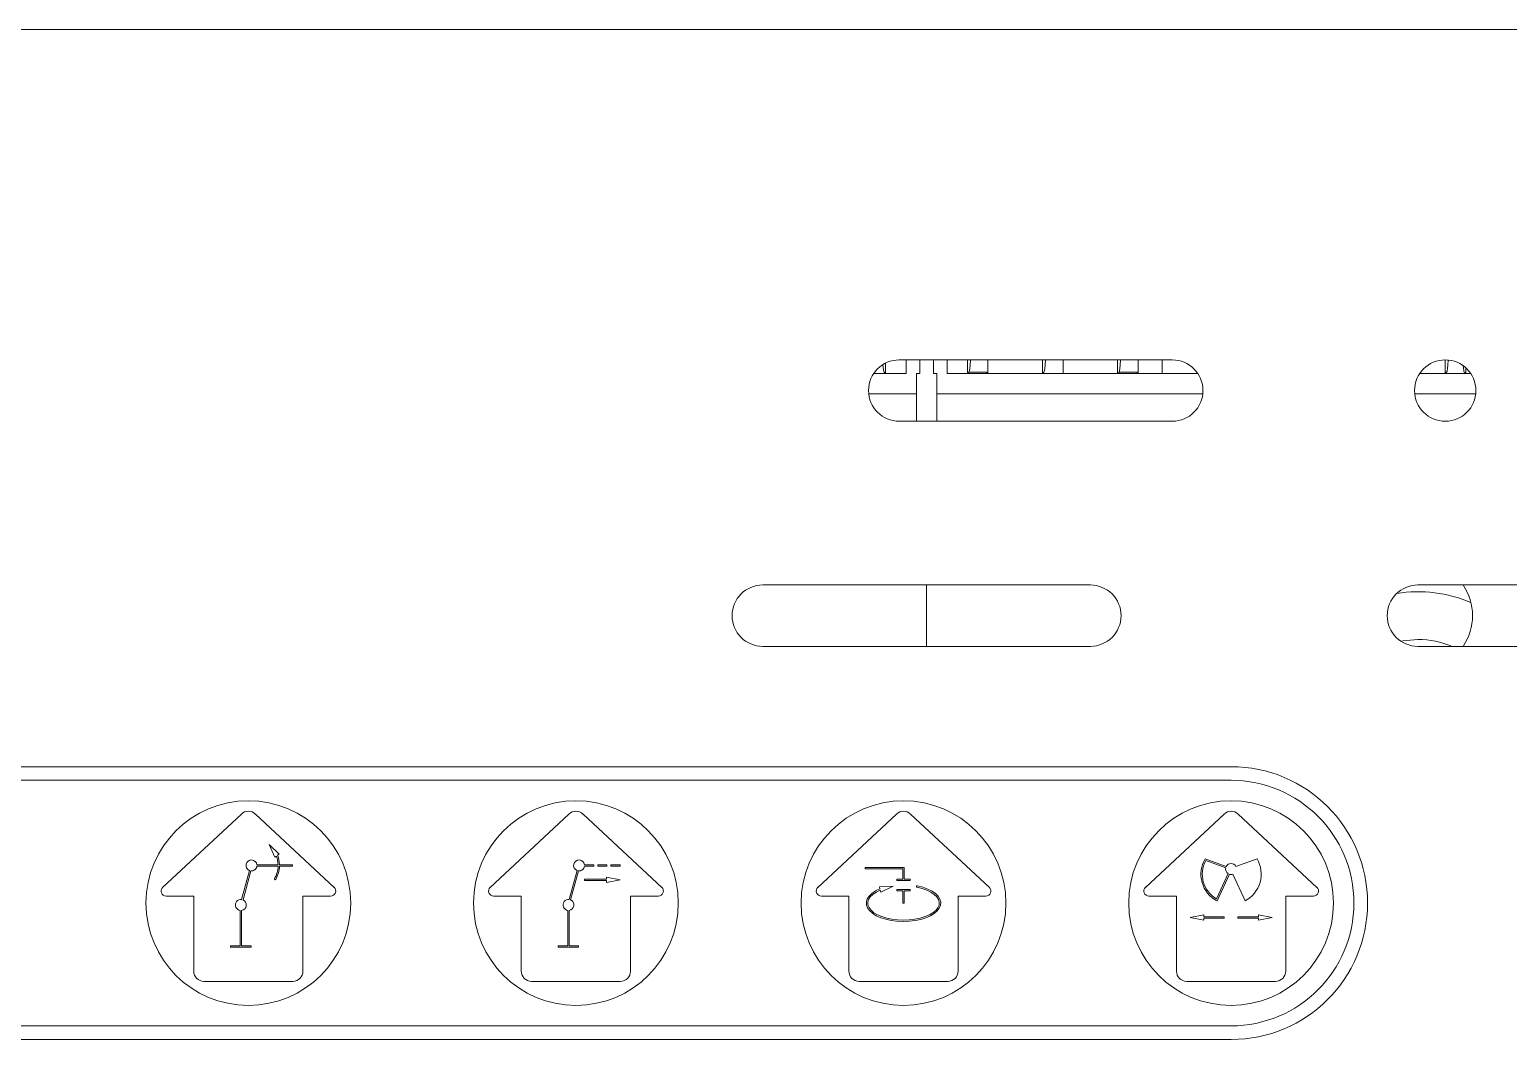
# Model space of a CAD drawing. Header units: millimetres. Extents: x 119 to 316, y 482 to 761.
# Drawn here: x 134.83 to 145.66, y 527.24 to 534.65 of the extents above; entities that cross this region are included whole.
import ezdxf

# ---------------------------------------------------------------- set-up
doc = ezdxf.new("R2010")
doc.units = ezdxf.units.MM

msp = doc.modelspace()

# ---------------------------------------------------------------- linework, layer by layer
at = {"color": 8, "linetype": 'Continuous', "lineweight": 15}
msp.add_line((128.918, 534.646), (146.512, 534.646), dxfattribs=at)
at = {"color": 7, "linetype": 'Continuous', "lineweight": 15}
for p, q in [((143.199, 532.224), (141.199, 532.224)), ((141.249, 532.224), (141.249, 532.124)), ((141.349, 532.124), (141.349, 532.224)), ((141.449, 532.224), (141.449, 532.124)), ((141.549, 532.124), (141.549, 532.224)), ((141.699, 532.124), (141.699, 532.224)), ((141.849, 532.224), (141.849, 532.124)), ((142.249, 532.124), (142.249, 532.224)), ((142.399, 532.224), (142.399, 532.124)), ((142.799, 532.124), (142.799, 532.224)), ((142.949, 532.224), (142.949, 532.124)), ((143.124, 532.224), (143.124, 532.124)), ((145.199, 532.124), (145.199, 532.224)), ((141.249, 532.124), (141.012, 532.124)), ((141.089, 532.134), (141.099, 532.124)), ((141.099, 532.201), (141.099, 532.124)), ((141.324, 532.124), (141.324, 531.774)), ((141.324, 532.124), (141.349, 532.124)), ((141.449, 532.124), (141.474, 532.124)), ((141.474, 531.974), (141.474, 532.124)), ((143.124, 532.124), (141.549, 532.124)), ((141.709, 532.134), (141.699, 532.124)), ((141.839, 532.134), (141.709, 532.134)), ((141.839, 532.134), (141.849, 532.124)), ((142.259, 532.134), (142.249, 532.124)), ((142.809, 532.134), (142.799, 532.124)), ((142.939, 532.134), (142.809, 532.134)), ((142.939, 532.134), (142.949, 532.124)), ((143.124, 532.124), (143.386, 532.124)), ((145.386, 532.124), (145.012, 532.124)), ((145.209, 532.134), (145.199, 532.124)), ((145.339, 532.134), (145.349, 532.124)), ((145.349, 532.167), (145.349, 532.124)), ((140.975, 531.974), (141.324, 531.974)), ((141.474, 531.974), (143.423, 531.974)), ((141.474, 531.974), (141.474, 531.774)), ((144.975, 531.974), (145.423, 531.974)), ((143.199, 531.774), (141.199, 531.774)), ((142.599, 530.574), (140.199, 530.574)), ((141.399, 530.124), (141.399, 530.574)), ((147.399, 530.574), (144.999, 530.574)), ((140.199, 530.124), (142.599, 530.124)), ((144.999, 530.124), (147.399, 530.124)), ((143.63, 529.242), (131.63, 529.242)), ((143.63, 529.142), (131.63, 529.142)), ((136.379, 528.895), (135.802, 528.357)), ((137.059, 528.357), (136.482, 528.895)), ((138.779, 528.895), (138.202, 528.357)), ((139.459, 528.357), (138.882, 528.895)), ((141.179, 528.895), (140.602, 528.357)), ((141.859, 528.357), (141.282, 528.895)), ((143.579, 528.895), (143.002, 528.357)), ((144.259, 528.357), (143.682, 528.895)), ((136.656, 528.601), (136.582, 528.671)), ((136.582, 528.671), (136.623, 528.578)), ((136.623, 528.578), (136.636, 528.587)), ((136.644, 528.593), (136.656, 528.601)), ((143.595, 528.511), (143.44, 528.567)), ((143.591, 528.501), (143.445, 528.555)), ((143.821, 528.567), (143.666, 528.511)), ((136.438, 528.481), (136.381, 528.268)), ((136.391, 528.265), (136.448, 528.478)), ((136.648, 528.523), (136.493, 528.523)), ((136.493, 528.513), (136.648, 528.513)), ((136.753, 528.523), (136.658, 528.523)), ((136.658, 528.513), (136.753, 528.513)), ((136.753, 528.513), (136.753, 528.523)), ((138.838, 528.481), (138.781, 528.268)), ((138.791, 528.265), (138.848, 528.478)), ((138.96, 528.523), (138.893, 528.523)), ((138.893, 528.513), (138.96, 528.513)), ((139.053, 528.418), (138.893, 528.418)), ((138.893, 528.418), (138.893, 528.408)), ((138.96, 528.513), (138.96, 528.523)), ((139.056, 528.523), (138.99, 528.523)), ((138.99, 528.523), (138.99, 528.513)), ((138.99, 528.513), (139.056, 528.513)), ((139.153, 528.413), (139.053, 528.433)), ((139.053, 528.433), (139.053, 528.418)), ((139.056, 528.513), (139.056, 528.523)), ((139.153, 528.523), (139.086, 528.523)), ((139.086, 528.523), (139.086, 528.513)), ((139.086, 528.513), (139.153, 528.513)), ((139.153, 528.513), (139.153, 528.523)), ((141.235, 528.502), (140.95, 528.502)), ((140.95, 528.502), (140.95, 528.492)), ((140.95, 528.492), (141.225, 528.492)), ((141.225, 528.417), (141.18, 528.417)), ((141.18, 528.417), (141.18, 528.407)), ((141.225, 528.492), (141.225, 528.417)), ((141.235, 528.417), (141.235, 528.502)), ((141.28, 528.417), (141.235, 528.417)), ((141.28, 528.407), (141.28, 528.417)), ((143.523, 528.273), (143.609, 528.459)), ((143.527, 528.259), (143.618, 528.454)), ((143.643, 528.454), (143.734, 528.259)), ((138.893, 528.408), (139.053, 528.408)), ((139.053, 528.393), (139.153, 528.413)), ((139.053, 528.408), (139.053, 528.393)), ((141.155, 528.367), (141.054, 528.361)), ((141.054, 528.361), (141.057, 528.347)), ((141.06, 528.337), (141.064, 528.323)), ((141.064, 528.323), (141.155, 528.367)), ((141.18, 528.407), (141.28, 528.407)), ((141.28, 528.342), (141.18, 528.342)), ((141.18, 528.342), (141.18, 528.332)), ((141.18, 528.332), (141.225, 528.332)), ((141.225, 528.332), (141.225, 528.242)), ((141.235, 528.242), (141.235, 528.332)), ((141.235, 528.332), (141.28, 528.332)), ((141.28, 528.332), (141.28, 528.342)), ((135.828, 528.292), (136.03, 528.292)), ((136.03, 528.292), (136.03, 527.743)), ((136.83, 528.292), (137.033, 528.292)), ((136.83, 527.743), (136.83, 528.292)), ((138.228, 528.292), (138.43, 528.292)), ((138.43, 528.292), (138.43, 527.743)), ((139.23, 527.743), (139.23, 528.292)), ((139.23, 528.292), (139.433, 528.292)), ((140.628, 528.292), (140.83, 528.292)), ((140.83, 528.292), (140.83, 527.743)), ((141.225, 528.242), (141.235, 528.242)), ((141.63, 527.743), (141.63, 528.292)), ((141.63, 528.292), (141.833, 528.292)), ((143.028, 528.292), (143.23, 528.292)), ((143.23, 528.292), (143.23, 527.743)), ((144.03, 527.743), (144.03, 528.292)), ((144.03, 528.292), (144.233, 528.292)), ((136.37, 528.188), (136.37, 527.928)), ((136.38, 527.928), (136.38, 528.188)), ((138.77, 528.188), (138.77, 527.928)), ((138.78, 527.928), (138.78, 528.188)), ((143.43, 528.157), (143.33, 528.137)), ((143.33, 528.137), (143.43, 528.117)), ((143.43, 528.142), (143.43, 528.157)), ((143.58, 528.142), (143.43, 528.142)), ((143.43, 528.117), (143.43, 528.132)), ((143.43, 528.132), (143.58, 528.132)), ((143.58, 528.132), (143.58, 528.142)), ((143.83, 528.142), (143.68, 528.142)), ((143.68, 528.142), (143.68, 528.132)), ((143.68, 528.132), (143.83, 528.132)), ((143.93, 528.137), (143.83, 528.157)), ((143.83, 528.157), (143.83, 528.142)), ((143.83, 528.117), (143.93, 528.137)), ((143.83, 528.132), (143.83, 528.117)), ((136.37, 527.928), (136.3, 527.928)), ((136.3, 527.928), (136.3, 527.918)), ((136.3, 527.918), (136.45, 527.918)), ((136.45, 527.928), (136.38, 527.928)), ((136.45, 527.918), (136.45, 527.928)), ((138.77, 527.928), (138.7, 527.928)), ((138.7, 527.928), (138.7, 527.918)), ((138.7, 527.918), (138.85, 527.918)), ((138.85, 527.928), (138.78, 527.928)), ((138.85, 527.918), (138.85, 527.928)), ((136.105, 527.668), (136.755, 527.668)), ((138.505, 527.668), (139.155, 527.668)), ((140.905, 527.668), (141.555, 527.668)), ((143.305, 527.668), (143.955, 527.668)), ((131.63, 527.342), (143.63, 527.342)), ((131.63, 527.242), (143.63, 527.242))]:
    msp.add_line(p, q, dxfattribs=at)
at = {"color": 7, "linetype": 'Continuous', "lineweight": 15, "flags": 128}
msp.add_lwpolyline([(144.874, 530.162), (144.892, 530.165), (144.999, 530.174)], dxfattribs=at)
at = {"color": 7, "linetype": 'Continuous', "lineweight": 15}
for centre, radius in [((145.199, 531.999), 0.225), ((136.43, 528.242), 0.75), ((138.83, 528.242), 0.75), ((141.23, 528.242), 0.75), ((143.63, 528.242), 0.75)]:
    msp.add_circle(centre, radius, dxfattribs=at)
for centre, radius, start, end in [((141.199, 531.999), 0.225, 90, 270), ((143.199, 531.999), 0.225, 270, 90), ((140.199, 530.349), 0.225, 90, 270), ((142.599, 530.349), 0.225, 270, 90), ((144.999, 530.349), 0.225, 90, 270), ((144.999, 529.524), 1, 67.1598, 98.93), ((144.999, 530.349), 0.4, 325.7711, 34.2289), ((144.999, 529.524), 0.65, 67.3801, 90), ((143.63, 528.242), 1, 270, 90), ((143.63, 528.242), 0.9, 270, 90), ((136.43, 528.84), 0.075, 47.048, 132.952), ((138.83, 528.84), 0.075, 47.048, 132.952), ((141.23, 528.84), 0.075, 47.048, 132.952), ((143.63, 528.84), 0.075, 47.048, 132.952), ((136.453, 528.518), 0.04, 7.1808, 247.8192), ((136.453, 528.518), 0.195, 1.4693, 20.6654), ((136.453, 528.518), 0.205, 1.3976, 21.4054), ((138.853, 528.518), 0.04, 7.1808, 247.8192), ((143.63, 528.454), 0.221, 149.3531, 242.1169), ((143.63, 528.454), 0.211, 151.5975, 239.257), ((143.63, 528.492), 0.04, 27.1808, 152.8192), ((143.63, 528.454), 0.221, 297.8831, 30.6469), ((136.453, 528.518), 0.04, 262.1808, 352.8192), ((136.626, 528.418), 0.005, 150, 330), ((136.453, 528.518), 0.195, 330, 358.5307), ((136.453, 528.518), 0.205, 330, 358.6024), ((138.853, 528.518), 0.04, 262.1808, 352.8192), ((143.63, 528.492), 0.04, 167.1808, 237.8192), ((143.63, 528.492), 0.04, 252.1808, 287.8192), ((135.828, 528.33), 0.0375, 132.952, 270), ((137.033, 528.33), 0.0375, 270, 47.048), ((138.228, 528.33), 0.0375, 132.952, 270), ((139.433, 528.33), 0.0375, 270, 47.048), ((140.628, 528.33), 0.0375, 132.952, 270), ((141.33, 528.363), 0.00491, 78.8227, 259.0178), ((141.833, 528.33), 0.0375, 270, 47.048), ((143.028, 528.33), 0.0375, 132.952, 270), ((144.233, 528.33), 0.0375, 270, 47.048), ((136.375, 528.228), 0.04, 82.1808, 262.8192), ((136.375, 528.228), 0.04, 277.1808, 67.8192), ((138.775, 528.228), 0.04, 82.1808, 262.8192), ((138.775, 528.228), 0.04, 277.1808, 67.8192), ((136.105, 527.743), 0.075, 180, 270), ((136.755, 527.743), 0.075, 270, 0), ((138.505, 527.743), 0.075, 180, 270), ((139.155, 527.743), 0.075, 270, 0), ((140.905, 527.743), 0.075, 180, 270), ((141.555, 527.743), 0.075, 270, 0), ((143.305, 527.743), 0.075, 180, 270), ((143.955, 527.743), 0.075, 270, 0)]:
    msp.add_arc(centre, radius, start, end, dxfattribs=at)
for centre, major_axis, ratio, start_param, end_param in [((141.708, 532.283), (0, 0.15), 0.087489, 3.228859, 4.3058), ((142.258, 532.283), (0, 0.15), 0.087489, 3.228859, 4.3058), ((142.808, 532.283), (0, 0.15), 0.087489, 3.228859, 4.3058), ((145.208, 532.283), (0, 0.15), 0.087489, 3.228859, 4.298819), ((141.09, 532.283), (0, 0.15), 0.087489, 2.242758, 3.054326), ((145.34, 532.283), (0, 0.15), 0.087489, 2.317036, 3.054326), ((141.23, 528.242), (0.273, 0), 0.495413, 2.258619, 7.474472), ((141.23, 528.242), (-0.262, 0), 0.47619, 5.419768, 10.608599)]:
    msp.add_ellipse(centre, major_axis=major_axis, ratio=ratio, start_param=start_param, end_param=end_param, dxfattribs=at)

doc.saveas('drawing.dxf')
